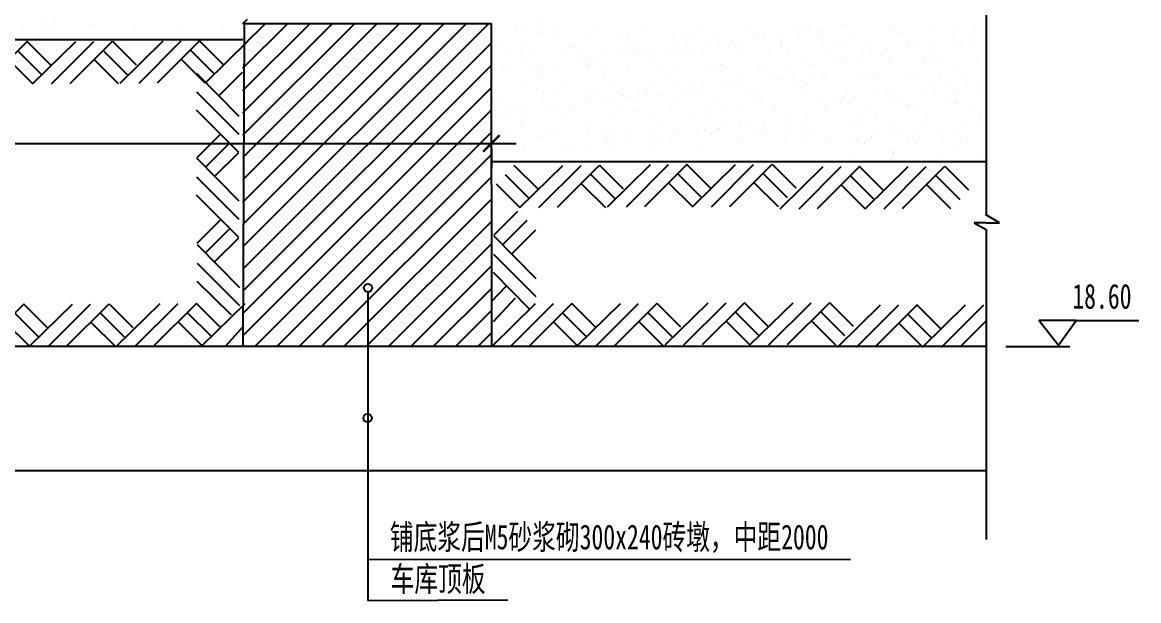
# Model space of a CAD drawing. Extents: x -1852 to 2348, y -1632 to 4031.
# Drawn here: x 686 to 2034, y 2324 to 3022 of the extents above; entities that cross this region are included whole.
import ezdxf

# ---------------------------------------------------------------- set-up
doc = ezdxf.new("R2010")
doc.units = 0
doc.header["$MEASUREMENT"] = 0
doc.layers.get('0').update_dxf_attribs({"linetype": 'CONTINUOUS'})
doc.layers.get('DEFPOINTS').update_dxf_attribs({"linetype": 'CONTINUOUS'})
for name, color, linetype in [('LEVEL', 2, 'CONTINUOUS'), ('STAIR', 140, 'CONTINUOUS'), ('TEXT', 41, 'CONTINUOUS'), ('TREE', 3, 'CONTINUOUS')]:
    doc.layers.add(name, color=color, linetype=linetype)
doc.styles.add('HZ', font='simplex.shx', dxfattribs={"width": 0.7, "bigfont": 'hztxt.shx'})
doc.styles.add('STYLE1', font='simsun.ttf', dxfattribs={"width": 0.7})
doc.styles.add('XREF1$0$STYLE3', font='simsun.ttf', dxfattribs={"width": 0.7})
doc.dimstyles.new('STANDARD-1', dxfattribs={"dimscale": 0, "dimtxt": 450, "dimasz": 300, "dimexe": 300, "dimexo": 300, "dimgap": 200, "dimtad": 1, "dimdec": 0, "dimzin": 0, "dimtxsty": 'HZ', "dimcen": 300, "dimdle": 300, "dimclrd": 40, "dimclre": 40, "dimclrt": 41, "dimazin": 3, "dimtfac": 1, "dimtdec": 0, "dimtofl": 0, "dimtmove": 0, "dimatfit": 3, "dimtvp": 1.5, "dimtolj": 1, "dimtzin": 0})

# ---------------------------------------------------------------- blocks, each defined once
blk = doc.blocks.new('DI')
at = {"layer": 'STAIR'}
for p, q in [((-51.9, -51), (0, 0)), ((-29.2, -51), (21.8, 0)), ((43.9, 0), (-7.2, -51)), ((73.4, -51), (124.4, 0)), ((146.5, 0), (95.4, -51)), ((32.8, -11.1), (61.4, -39.7)), ((72.5, -28.6), (43.9, 0)), ((50.6, -51), (102.6, 0)), ((136.2, -11.1), (164.8, -39.7)), ((175.8, -28.6), (147.2, 0)), ((21.8, -22.1), (50.4, -50.7)), ((125.2, -22.1), (153.8, -50.7))]:
    blk.add_line(p, q, dxfattribs=at)
blk = doc.blocks.new('_ARCHTICK')
at = {"color": 0, "linetype": 'BYBLOCK', "const_width": 0.15}
blk.add_lwpolyline([(-0.5, -0.5), (0.5, 0.5)], dxfattribs=at)
blk = doc.blocks.new('*D63')
at = {"color": 40, "linetype": 'BYBLOCK'}
for p, q in [((-277.5, 2876), (1282.3, 2876)), ((-247.5, 2870.1), (-247.5, 2846)), ((1252.3, 2870.1), (1252.3, 2846))]:
    blk.add_line(p, q, dxfattribs=at)
at = {"layer": 'DEFPOINTS', "color": 0, "linetype": 'BYBLOCK'}
for p in [(-247.5, 2900.1), (1252.3, 2900.1), (1252.3, 2876)]:
    blk.add_point(p, dxfattribs=at)
at = {"color": 40, "linetype": 'BYBLOCK', "xscale": 20, "yscale": 20, "zscale": 20, "rotation": 180}
blk.add_blockref('_ARCHTICK', (-247.5, 2876), dxfattribs=at)
at = {"color": 40, "linetype": 'BYBLOCK', "xscale": 20, "yscale": 20, "zscale": 20}
blk.add_blockref('_ARCHTICK', (1252.3, 2876), dxfattribs=at)
at = {"color": 41, "linetype": 'BYBLOCK', "insert": (502.4, 2911), "char_height": 30, "attachment_point": 5, "style": 'XREF1$0$STYLE3'}
blk.add_mtext('\\A1;1500', dxfattribs=at)

msp = doc.modelspace()

# ---------------------------------------------------------------- linework, layer by layer
at = {"color": 40, "linetype": 'BYBLOCK'}
for p, q in [((952.5, 3001), (-247.5, 3001)), ((1849.4, 2853.9), (1253.5, 2853.6)), ((1958.3, 2662), (2033.7, 2662)), ((1873.4, 2630.6), (1950.5, 2630.6))]:
    msp.add_line(p, q, dxfattribs=at)
msp.add_lwpolyline([(1958.3, 2662), (1913.5, 2662), (1937, 2632.3)], close=True, dxfattribs=at)
at = {"layer": 'LEVEL'}
for p, q in [((954, 3021.2), (952.5, 2631)), ((952.5, 3021), (1252.5, 3021)), ((1252.2, 3020.9), (1252.5, 2631)), ((-1174, 2631), (1849.4, 2631)), ((-1174, 2481), (1849.4, 2481))]:
    msp.add_line(p, q, dxfattribs=at)
at = {"layer": 'LEVEL', "linetype": 'CONTINUOUS'}
for centre in [(1103.4, 2701.6), (1102.9, 2544.3)]:
    msp.add_circle(centre, 5, dxfattribs=at)
at = {"layer": 'STAIR', "linetype": 'CONTINUOUS'}
for p, q in [((1849.4, 3219.7), (1849.4, 2789.6)), ((955, 3020.9), (955, 3020.9)), ((972.9, 3020.9), (972.9, 3020.9)), ((976.1, 3021.6), (976.1, 3021.6)), ((996.8, 3021.6), (996.8, 3021.6)), ((1019.1, 3020.9), (1019.1, 3020.9)), ((1039.6, 3021.6), (1039.6, 3021.6)), ((1061.9, 3020.9), (1061.9, 3020.9)), ((1083, 3021.6), (1083, 3021.6)), ((1105.4, 3020.9), (1105.4, 3020.9)), ((1123.7, 3021.6), (1123.7, 3021.6)), ((1137.5, 3021.6), (1137.5, 3021.6)), ((1146.1, 3020.9), (1146.1, 3020.9)), ((1159.8, 3020.9), (1159.8, 3020.9)), ((1167.9, 3021.6), (1167.9, 3021.6)), ((1174.4, 3021.6), (1174.4, 3021.6)), ((1182.9, 3020.9), (1182.9, 3020.9)), ((1196.7, 3020.9), (1196.7, 3020.9)), ((1204.7, 3021.6), (1204.7, 3021.6)), ((1227.1, 3020.9), (1227.1, 3020.9)), ((1243.4, 3021.6), (1243.4, 3021.6)), ((1865.7, 2780.2), (1848.6, 2790.1)), ((1849.4, 2780.2), (1835.1, 2780.2)), ((1835.1, 2780.2), (1849.4, 2772.1)), ((1849.4, 2780.2), (1865.7, 2780.2)), ((1849.4, 2772.1), (1849.4, 2397.7))]:
    msp.add_line(p, q, dxfattribs=at)
at = {"layer": 'STAIR'}
for p, q in [((952.5, 3020.7), (957.9, 3026)), ((952.5, 2993.7), (979.8, 3021)), ((952.5, 2966.8), (1006.8, 3021)), ((952.5, 2939.9), (1033.7, 3021)), ((952.5, 2912.9), (1060.6, 3021)), ((952.5, 2886), (1087.6, 3021)), ((952.5, 2859), (1114.5, 3021)), ((952.5, 2832.1), (1141.5, 3021)), ((952.5, 2805.2), (1168.4, 3021)), ((952.5, 2778.2), (1195.3, 3021)), ((952.5, 2751.3), (1222.3, 3021)), ((952.5, 2724.3), (1249.2, 3021)), ((804.3, 2948.8), (856.2, 2999.9)), ((827, 2948.8), (878, 2999.9)), ((900.1, 2999.9), (849, 2948.8)), ((928.7, 2971.2), (900.1, 2999.8)), ((906.9, 2948.8), (958.8, 2999.9)), ((952.5, 2697.4), (1252.5, 2997.4)), ((889, 2988.8), (917.6, 2960.2)), ((878, 2977.8), (906.6, 2949.1)), ((952.5, 2670.5), (1252.5, 2970.5)), ((924.2, 2934.3), (951.9, 2961.9)), ((952.5, 2643.5), (1252.5, 2943.5)), ((967, 2631), (1252.5, 2916.6)), ((993.9, 2631), (1252.5, 2889.6)), ((1020.9, 2631), (1252.5, 2862.7)), ((1308.6, 2820.9), (1280, 2849.5)), ((1286.8, 2798.5), (1338.7, 2849.5)), ((1309.5, 2798.5), (1360.5, 2849.5)), ((1382.6, 2849.5), (1331.6, 2798.5)), ((1412, 2820.9), (1383.4, 2849.5)), ((1047.8, 2631), (1252.5, 2835.7)), ((1269, 2838.5), (1297.6, 2809.9)), ((1372.4, 2838.5), (1401, 2809.9)), ((1257.9, 2827.4), (1286.5, 2798.8)), ((1361.3, 2827.4), (1389.9, 2798.8)), ((1074.7, 2631), (1252.5, 2808.8)), ((1283.9, 2793.8), (1255.3, 2765.2)), ((1101.7, 2631), (1252.5, 2781.9)), ((1295, 2782.8), (1266.4, 2754.2)), ((1255, 2764.9), (1306.1, 2713)), ((1277.4, 2743.1), (1306, 2771.7)), ((897.2, 2753.9), (948.2, 2702)), ((1128.6, 2631), (1252.5, 2754.9)), ((1255, 2742.2), (1306.1, 2691.2)), ((897.2, 2731.3), (948.2, 2680.2)), ((1155.6, 2631), (1252.5, 2728)), ((938.7, 2668.7), (897.2, 2709.2)), ((1298, 2676.2), (1255, 2720.2)), ((1182.5, 2631), (1252.5, 2701)), ((1269.8, 2703.4), (1252.4, 2685)), ((800.5, 2631.8), (852.4, 2682.8)), ((823.2, 2631.8), (874.2, 2682.9)), ((896.3, 2682.9), (845.3, 2631.8)), ((924.9, 2654.2), (896.3, 2682.8)), ((903.1, 2631.8), (955, 2682.8)), ((1281.1, 2689.1), (1254.4, 2660.4)), ((885.2, 2671.8), (913.9, 2643.2)), ((1209.4, 2631), (1252.5, 2674.1)), ((1670.3, 2630.1), (1722.2, 2681.1)), ((1692.9, 2630.1), (1744, 2681.1)), ((1766.1, 2681.1), (1715, 2630.1)), ((1755, 2670), (1783.6, 2641.4)), ((1794.6, 2652.5), (1766, 2681.1)), ((1772.8, 2630.1), (1824.7, 2681.1)), ((1795.5, 2630.1), (1846.6, 2681.1)), ((874.2, 2660.7), (902.8, 2632.1)), ((932.1, 2631.9), (953.2, 2655.5)), ((1744, 2659), (1772.6, 2630.4)), ((1849.4, 2661.8), (1817.6, 2630.1)), ((1236.4, 2631), (1252.5, 2647.2))]:
    msp.add_line(p, q, dxfattribs=at)
at = {"layer": 'TEXT', "linetype": 'CONTINUOUS'}
for p, q in [((1103.1, 2698.1), (1103.1, 2323.9)), ((1103.1, 2373.9), (1685.8, 2373.7)), ((1103.1, 2323.9), (1272, 2324.9))]:
    msp.add_line(p, q, dxfattribs=at)
at = {"layer": 'TREE', "linetype": 'CONTINUOUS'}
for p, q in [((715.2, 3019.5), (715.2, 3019.5)), ((715.8, 3021.9), (715.8, 3021.9)), ((725.6, 3020.8), (725.6, 3020.8)), ((877, 3019.4), (877, 3019.4)), ((877, 3019.3), (877, 3019.3)), ((929.3, 3020), (929.3, 3020)), ((1309.5, 3020.4), (1309.5, 3020.4)), ((1624.7, 3018.5), (1624.7, 3018.5)), ((1733.2, 3019), (1733.2, 3019)), ((1785.5, 3019.6), (1785.5, 3019.6)), ((1836.7, 3019.4), (1836.7, 3019.4)), ((688, 3015.9), (688, 3015.9)), ((719.4, 3016.9), (719.4, 3016.9)), ((771.8, 3017.6), (771.8, 3017.6)), ((822.9, 3017.4), (822.9, 3017.4)), ((1282.9, 3016.9), (1282.9, 3016.9)), ((1293.3, 3018.3), (1293.3, 3018.3)), ((1313.1, 3007.1), (1313.1, 3007.1)), ((1313.3, 3018), (1313.3, 3018)), ((1326.1, 3012), (1326.1, 3012)), ((1329.8, 3008.6), (1329.8, 3008.6)), ((1365.5, 3007.8), (1365.5, 3007.8)), ((1375.5, 3018.1), (1375.5, 3018.1)), ((1407.3, 3010.2), (1407.3, 3010.2)), ((1416.6, 3007.5), (1416.6, 3007.5)), ((1437.8, 3018.2), (1437.8, 3018.2)), ((1470.6, 3009.5), (1470.6, 3009.5)), ((1487.3, 3009.5), (1487.3, 3009.5)), ((1491, 3006.1), (1491, 3006.1)), ((1500.1, 3018.3), (1500.1, 3018.3)), ((1523, 3010.1), (1523, 3010.1)), ((1562.4, 3018.4), (1562.4, 3018.4)), ((1568.5, 3007.7), (1568.5, 3007.7)), ((1574.2, 3009.9), (1574.2, 3009.9)), ((1597.2, 3006.5), (1597.2, 3006.5)), ((1624.3, 3010.1), (1624.3, 3010.1)), ((1628.2, 3011.8), (1628.2, 3011.8)), ((1634.7, 3011.5), (1634.7, 3011.5)), ((1648.6, 3007), (1648.6, 3007)), ((1651, 3013.6), (1651, 3013.6)), ((1679.2, 3017), (1679.2, 3017)), ((1684.5, 3007.4), (1684.5, 3007.4)), ((1731.8, 3016.1), (1731.8, 3016.1)), ((1735.5, 3012.7), (1735.5, 3012.7)), ((1746.8, 3007.5), (1746.8, 3007.5)), ((1809.1, 3007.6), (1809.1, 3007.6)), ((1813, 3014.3), (1813, 3014.3)), ((690.6, 3001.3), (690.6, 3001.3)), ((698.7, 2995.6), (698.7, 2995.6)), ((704.6, 2997), (704.6, 2997)), ((706.8, 3003.5), (706.8, 3003.5)), ((1266, 2994.4), (1266, 2994.4)), ((1290.6, 2992.6), (1290.6, 2992.6)), ((1347.2, 2992.6), (1347.2, 2992.6)), ((1352.9, 2992.7), (1352.9, 2992.7)), ((1415.2, 2992.8), (1415.2, 2992.8)), ((1427.2, 2991.9), (1427.2, 2991.9)), ((1477.5, 2992.9), (1477.5, 2992.9)), ((1489.5, 2992.3), (1489.5, 2992.3)), ((1516.7, 2995.9), (1516.7, 2995.9)), ((1527.1, 2997.3), (1527.1, 2997.3)), ((1539.8, 2993.1), (1539.8, 2993.1)), ((1543.3, 2999.4), (1543.3, 2999.4)), ((1570.5, 3003), (1570.5, 3003)), ((1580.9, 3004.4), (1580.9, 3004.4)), ((1602, 2993.2), (1602, 2993.2)), ((1602.4, 2992), (1602.4, 2992)), ((1652.2, 3003.7), (1652.2, 3003.7)), ((1653.6, 2991.8), (1653.6, 2991.8)), ((1671.7, 2998.5), (1671.7, 2998.5)), ((1675.4, 2995.2), (1675.4, 2995.2)), ((1707.4, 2999.2), (1707.4, 2999.2)), ((1752.9, 2996.8), (1752.9, 2996.8)), ((1754.9, 2992), (1754.9, 2992)), ((1758.6, 2998.9), (1758.6, 2998.9)), ((1765.3, 2993.4), (1765.3, 2993.4)), ((1781.5, 2995.6), (1781.5, 2995.6)), ((1808.7, 2999.1), (1808.7, 2999.1)), ((1812.6, 3000.9), (1812.6, 3000.9)), ((1819.1, 3000.5), (1819.1, 3000.5)), ((1833, 2996.1), (1833, 2996.1)), ((1835.4, 3002.6), (1835.4, 3002.6)), ((1836.6, 2992.7), (1836.6, 2992.7)), ((1269.7, 2991), (1269.7, 2991)), ((1287.3, 2987.3), (1287.3, 2987.3)), ((1299.1, 2987.2), (1299.1, 2987.2)), ((1338.5, 2987.1), (1338.5, 2987.1)), ((1361.3, 2987.3), (1361.3, 2987.3)), ((1381.8, 2978.2), (1381.8, 2978.2)), ((1392.5, 2989), (1392.5, 2989)), ((1409, 2981.7), (1409, 2981.7)), ((1419.4, 2983.1), (1419.4, 2983.1)), ((1423.6, 2987.5), (1423.6, 2987.5)), ((1430.9, 2988.6), (1430.9, 2988.6)), ((1435.7, 2985.2), (1435.7, 2985.2)), ((1444.9, 2989.7), (1444.9, 2989.7)), ((1462.8, 2988.8), (1462.8, 2988.8)), ((1473.2, 2990.2), (1473.2, 2990.2)), ((1485.9, 2987.6), (1485.9, 2987.6)), ((1496, 2989.4), (1496, 2989.4)), ((1508.4, 2990.2), (1508.4, 2990.2)), ((1548.2, 2987.7), (1548.2, 2987.7)), ((1550, 2991.4), (1550, 2991.4)), ((1588.4, 2989.5), (1588.4, 2989.5)), ((1592.1, 2986.1), (1592.1, 2986.1)), ((1610.5, 2987.8), (1610.5, 2987.8)), ((1661.9, 2982), (1661.9, 2982)), ((1673.9, 2981.4), (1673.9, 2981.4)), ((1680.4, 2978.5), (1680.4, 2978.5)), ((1692.8, 2979.2), (1692.8, 2979.2)), ((1701, 2985), (1701, 2985)), ((1711.5, 2986.3), (1711.5, 2986.3)), ((1724.1, 2982.1), (1724.1, 2982.1)), ((1727.7, 2988.5), (1727.7, 2988.5)), ((1734.4, 2980.4), (1734.4, 2980.4)), ((1772.8, 2978.5), (1772.8, 2978.5)), ((1786.4, 2982.2), (1786.4, 2982.2)), ((1786.8, 2981.1), (1786.8, 2981.1)), ((1837.9, 2980.9), (1837.9, 2980.9)), ((1267.1, 2967.8), (1267.1, 2967.8)), ((1287, 2975.1), (1287, 2975.1)), ((1301.3, 2967.6), (1301.3, 2967.6)), ((1311.7, 2968.9), (1311.7, 2968.9)), ((1314.4, 2968.6), (1314.4, 2968.6)), ((1328, 2971.1), (1328, 2971.1)), ((1329.4, 2967.9), (1329.4, 2967.9)), ((1355.1, 2974.6), (1355.1, 2974.6)), ((1365.6, 2976), (1365.6, 2976)), ((1366.7, 2969.2), (1366.7, 2969.2)), ((1367.1, 2974.4), (1367.1, 2974.4)), ((1370.8, 2971), (1370.8, 2971)), ((1391.7, 2968), (1391.7, 2968)), ((1417.9, 2969), (1417.9, 2969)), ((1448.3, 2972.6), (1448.3, 2972.6)), ((1454, 2968.1), (1454, 2968.1)), ((1471.9, 2970.9), (1471.9, 2970.9)), ((1516.3, 2968.2), (1516.3, 2968.2)), ((1524.3, 2971.6), (1524.3, 2971.6)), ((1528.3, 2971.9), (1528.3, 2971.9)), ((1532, 2968.6), (1532, 2968.6)), ((1575.4, 2971.3), (1575.4, 2971.3)), ((1578.6, 2968.3), (1578.6, 2968.3)), ((1609.5, 2970.2), (1609.5, 2970.2)), ((1629.4, 2973.3), (1629.4, 2973.3)), ((1640.8, 2968.5), (1640.8, 2968.5)), ((1670.3, 2976.6), (1670.3, 2976.6)), ((1732.6, 2976.7), (1732.6, 2976.7)), ((1776.5, 2975.2), (1776.5, 2975.2)), ((1794.9, 2976.8), (1794.9, 2976.8)), ((1274.1, 2964), (1274.1, 2964)), ((1307, 2956.8), (1307, 2956.8)), ((1310.6, 2953.5), (1310.6, 2953.5)), ((1388.2, 2955.1), (1388.2, 2955.1)), ((1446.1, 2951.1), (1446.1, 2951.1)), ((1468.2, 2954.4), (1468.2, 2954.4)), ((1551.3, 2952.8), (1551.3, 2952.8)), ((1588.9, 2953.6), (1588.9, 2953.6)), ((1599.3, 2955), (1599.3, 2955)), ((1603.7, 2953.5), (1603.7, 2953.5)), ((1615.6, 2957.1), (1615.6, 2957.1)), ((1629.4, 2951.9), (1629.4, 2951.9)), ((1642.8, 2960.7), (1642.8, 2960.7)), ((1653.2, 2962.1), (1653.2, 2962.1)), ((1654.8, 2953.3), (1654.8, 2953.3)), ((1700.7, 2957.3), (1700.7, 2957.3)), ((1708.6, 2960.6), (1708.6, 2960.6)), ((1712.7, 2961), (1712.7, 2961)), ((1716.4, 2957.6), (1716.4, 2957.6)), ((1759.8, 2960.4), (1759.8, 2960.4)), ((1762.9, 2957.4), (1762.9, 2957.4)), ((1793.9, 2959.2), (1793.9, 2959.2)), ((1813.8, 2962.3), (1813.8, 2962.3)), ((1825.2, 2957.5), (1825.2, 2957.5)), ((1837.6, 2951.1), (1837.6, 2951.1)), ((1288.6, 2948.8), (1288.6, 2948.8)), ((1306.8, 2942.5), (1306.8, 2942.5)), ((1339.8, 2948.5), (1339.8, 2948.5)), ((1369.1, 2942.6), (1369.1, 2942.6)), ((1393.8, 2950.5), (1393.8, 2950.5)), ((1431.3, 2942.7), (1431.3, 2942.7)), ((1471.9, 2951), (1471.9, 2951)), ((1481.3, 2939.5), (1481.3, 2939.5)), ((1491.7, 2940.8), (1491.7, 2940.8)), ((1493.6, 2942.9), (1493.6, 2942.9)), ((1497.3, 2950.9), (1497.3, 2950.9)), ((1507.9, 2943), (1507.9, 2943)), ((1535.1, 2946.6), (1535.1, 2946.6)), ((1545.5, 2947.9), (1545.5, 2947.9)), ((1555.9, 2943), (1555.9, 2943)), ((1564.3, 2937.6), (1564.3, 2937.6)), ((1618.2, 2943.1), (1618.2, 2943.1)), ((1626.6, 2937.7), (1626.6, 2937.7)), ((1633.1, 2948.5), (1633.1, 2948.5)), ((1681.7, 2939.9), (1681.7, 2939.9)), ((1735.7, 2941.9), (1735.7, 2941.9)), ((1773.3, 2942.7), (1773.3, 2942.7)), ((1783.7, 2944.1), (1783.7, 2944.1)), ((1788, 2942.6), (1788, 2942.6)), ((1800, 2946.2), (1800, 2946.2)), ((1813.8, 2941), (1813.8, 2941)), ((1817.5, 2937.6), (1817.5, 2937.6)), ((1827.2, 2949.8), (1827.2, 2949.8)), ((1839.2, 2942.3), (1839.2, 2942.3)), ((1261.6, 2928.1), (1261.6, 2928.1)), ((1315.2, 2937.1), (1315.2, 2937.1)), ((1315.6, 2930), (1315.6, 2930)), ((1328, 2937.5), (1328, 2937.5)), ((1368, 2930.7), (1368, 2930.7)), ((1373.6, 2925.3), (1373.6, 2925.3)), ((1377.5, 2937.3), (1377.5, 2937.3)), ((1384, 2926.7), (1384, 2926.7)), ((1400.3, 2928.8), (1400.3, 2928.8)), ((1408.1, 2936.8), (1408.1, 2936.8)), ((1411.8, 2933.5), (1411.8, 2933.5)), ((1419.1, 2930.4), (1419.1, 2930.4)), ((1427.4, 2932.4), (1427.4, 2932.4)), ((1437.8, 2933.7), (1437.8, 2933.7)), ((1439.8, 2937.4), (1439.8, 2937.4)), ((1454.1, 2935.9), (1454.1, 2935.9)), ((1473.2, 2932.4), (1473.2, 2932.4)), ((1489.3, 2935.1), (1489.3, 2935.1)), ((1502.1, 2937.5), (1502.1, 2937.5)), ((1525.5, 2933.1), (1525.5, 2933.1)), ((1569.3, 2934.4), (1569.3, 2934.4)), ((1573, 2931), (1573, 2931)), ((1576.7, 2932.8), (1576.7, 2932.8)), ((1630.7, 2934.8), (1630.7, 2934.8)), ((1650.5, 2932.6), (1650.5, 2932.6)), ((1665.6, 2928.5), (1665.6, 2928.5)), ((1676.1, 2929.9), (1676.1, 2929.9)), ((1678, 2931.9), (1678, 2931.9)), ((1686.4, 2926.5), (1686.4, 2926.5)), ((1692.3, 2932), (1692.3, 2932)), ((1719.5, 2935.6), (1719.5, 2935.6)), ((1729.9, 2937), (1729.9, 2937)), ((1740.3, 2932), (1740.3, 2932)), ((1748.7, 2926.6), (1748.7, 2926.6)), ((1802.6, 2932.1), (1802.6, 2932.1)), ((1811, 2926.8), (1811, 2926.8)), ((1265.9, 2911.1), (1265.9, 2911.1)), ((1267.9, 2920), (1267.9, 2920)), ((1276.3, 2912.5), (1276.3, 2912.5)), ((1283.3, 2917.7), (1283.3, 2917.7)), ((1292.6, 2914.6), (1292.6, 2914.6)), ((1319.8, 2918.2), (1319.8, 2918.2)), ((1330.2, 2919.6), (1330.2, 2919.6)), ((1345.6, 2917.8), (1345.6, 2917.8)), ((1346.4, 2921.7), (1346.4, 2921.7)), ((1347.9, 2919.3), (1347.9, 2919.3)), ((1351.6, 2915.9), (1351.6, 2915.9)), ((1395, 2911.9), (1395, 2911.9)), ((1407.9, 2917.9), (1407.9, 2917.9)), ((1429.2, 2917.5), (1429.2, 2917.5)), ((1447.4, 2912.6), (1447.4, 2912.6)), ((1470.1, 2918), (1470.1, 2918)), ((1498.5, 2912.4), (1498.5, 2912.4)), ((1509.2, 2916.8), (1509.2, 2916.8)), ((1512.9, 2913.4), (1512.9, 2913.4)), ((1532.4, 2918.1), (1532.4, 2918.1)), ((1552.6, 2914.3), (1552.6, 2914.3)), ((1590.4, 2915.1), (1590.4, 2915.1)), ((1594.7, 2918.3), (1594.7, 2918.3)), ((1656.1, 2914.7), (1656.1, 2914.7)), ((1657, 2918.4), (1657, 2918.4)), ((1673.7, 2924.1), (1673.7, 2924.1)), ((1709.9, 2922.1), (1709.9, 2922.1)), ((1753.7, 2923.4), (1753.7, 2923.4)), ((1757.4, 2920), (1757.4, 2920)), ((1761.1, 2921.9), (1761.1, 2921.9)), ((1815.1, 2923.8), (1815.1, 2923.8)), ((1834.9, 2921.7), (1834.9, 2921.7)), ((1287.8, 2901.7), (1287.8, 2901.7)), ((1289.9, 2910.2), (1289.9, 2910.2)), ((1291.5, 2898.3), (1291.5, 2898.3)), ((1341, 2910), (1341, 2910)), ((1369, 2900), (1369, 2900)), ((1530.3, 2897.5), (1530.3, 2897.5)), ((1553.5, 2897.2), (1553.5, 2897.2)), ((1563.9, 2898.6), (1563.9, 2898.6)), ((1580.2, 2900.7), (1580.2, 2900.7)), ((1607.4, 2904.3), (1607.4, 2904.3)), ((1634, 2907.8), (1634, 2907.8)), ((1682.9, 2901.4), (1682.9, 2901.4)), ((1693.6, 2905.9), (1693.6, 2905.9)), ((1697.3, 2902.5), (1697.3, 2902.5)), ((1716.8, 2907.2), (1716.8, 2907.2)), ((1737, 2903.4), (1737, 2903.4)), ((1774.8, 2904.1), (1774.8, 2904.1)), ((1779.1, 2907.3), (1779.1, 2907.3)), ((1840.5, 2903.8), (1840.5, 2903.8)), ((1841.4, 2907.4), (1841.4, 2907.4)), ((1262.9, 2889.5), (1262.9, 2889.5)), ((1269.1, 2886.9), (1269.1, 2886.9)), ((1316.9, 2891.5), (1316.9, 2891.5)), ((1331.4, 2887.1), (1331.4, 2887.1)), ((1369.2, 2892.2), (1369.2, 2892.2)), ((1385.2, 2892.5), (1385.2, 2892.5)), ((1393.6, 2887.2), (1393.6, 2887.2)), ((1420.4, 2891.9), (1420.4, 2891.9)), ((1447.5, 2892.7), (1447.5, 2892.7)), ((1452.8, 2895.9), (1452.8, 2895.9)), ((1456.3, 2884.4), (1456.3, 2884.4)), ((1472.5, 2886.5), (1472.5, 2886.5)), ((1474.4, 2893.9), (1474.4, 2893.9)), ((1499.7, 2890.1), (1499.7, 2890.1)), ((1509.8, 2892.8), (1509.8, 2892.8)), ((1510.1, 2891.5), (1510.1, 2891.5)), ((1518.2, 2887.4), (1518.2, 2887.4)), ((1526.4, 2893.6), (1526.4, 2893.6)), ((1526.8, 2894.5), (1526.8, 2894.5)), ((1572.1, 2892.9), (1572.1, 2892.9)), ((1577.9, 2894.3), (1577.9, 2894.3)), ((1580.5, 2887.5), (1580.5, 2887.5)), ((1610.3, 2896.8), (1610.3, 2896.8)), ((1614, 2893.4), (1614, 2893.4)), ((1632, 2896.2), (1632, 2896.2)), ((1634.3, 2893), (1634.3, 2893)), ((1642.8, 2887.6), (1642.8, 2887.6)), ((1714.7, 2886.5), (1714.7, 2886.5)), ((1737.9, 2886.2), (1737.9, 2886.2)), ((1748.3, 2887.6), (1748.3, 2887.6)), ((1764.6, 2889.8), (1764.6, 2889.8)), ((1791.8, 2893.3), (1791.8, 2893.3)), ((1794.7, 2885.9), (1794.7, 2885.9)), ((1816.3, 2885.3), (1816.3, 2885.3)), ((1818.4, 2896.8), (1818.4, 2896.8)), ((1291.1, 2871.7), (1291.1, 2871.7)), ((1308.9, 2882.4), (1308.9, 2882.4)), ((1342.3, 2871.5), (1342.3, 2871.5)), ((1364.9, 2872.4), (1364.9, 2872.4)), ((1388.9, 2881.7), (1388.9, 2881.7)), ((1392, 2875.9), (1392, 2875.9)), ((1392.6, 2878.3), (1392.6, 2878.3)), ((1396.3, 2873.4), (1396.3, 2873.4)), ((1402.4, 2877.3), (1402.4, 2877.3)), ((1418.7, 2879.4), (1418.7, 2879.4)), ((1445.9, 2883), (1445.9, 2883)), ((1448.6, 2874.1), (1448.6, 2874.1)), ((1470.2, 2879.9), (1470.2, 2879.9)), ((1499.8, 2873.8), (1499.8, 2873.8)), ((1550.2, 2879.3), (1550.2, 2879.3)), ((1553.8, 2875.8), (1553.8, 2875.8)), ((1553.9, 2875.9), (1553.9, 2875.9)), ((1606.2, 2876.4), (1606.2, 2876.4)), ((1631.4, 2877.5), (1631.4, 2877.5)), ((1657.3, 2876.2), (1657.3, 2876.2)), ((1658.8, 2882.9), (1658.8, 2882.9)), ((1684.1, 2879.2), (1684.1, 2879.2)), ((1694.2, 2881.8), (1694.2, 2881.8)), ((1694.5, 2880.5), (1694.5, 2880.5)), ((1702.6, 2876.5), (1702.6, 2876.5)), ((1710.8, 2882.7), (1710.8, 2882.7)), ((1711.2, 2883.6), (1711.2, 2883.6)), ((1756.4, 2881.9), (1756.4, 2881.9)), ((1762.3, 2883.3), (1762.3, 2883.3)), ((1764.9, 2876.6), (1764.9, 2876.6)), ((1798.4, 2882.5), (1798.4, 2882.5)), ((1818.7, 2882.1), (1818.7, 2882.1)), ((1827.2, 2876.7), (1827.2, 2876.7)), ((1348.6, 2870.2), (1348.6, 2870.2)), ((1684.2, 2862.9), (1684.2, 2862.9)), ((1734.6, 2868.3), (1734.6, 2868.3)), ((1738.2, 2864.8), (1738.2, 2864.8)), ((1738.3, 2864.9), (1738.3, 2864.9)), ((1790.6, 2865.5), (1790.6, 2865.5)), ((1815.8, 2866.5), (1815.8, 2866.5)), ((1841.7, 2865.2), (1841.7, 2865.2))]:
    msp.add_line(p, q, dxfattribs=at)

# ---------------------------------------------------------------- block references
at = {"layer": 'STAIR'}
for p in [(648, 2999), (1444.5, 2850.5), (1652.9, 2848), (644.2, 2682), (1305.4, 2682.7), (1513.8, 2683.6)]:
    msp.add_blockref('DI', p, dxfattribs=at)
at = {"layer": 'STAIR', "rotation": 270}
msp.add_blockref('DI', (947.3, 2909.1), dxfattribs=at)

# ---------------------------------------------------------------- texts
at = {"color": 41, "linetype": 'BYBLOCK', "insert": (1989.3, 2691.2), "char_height": 30, "attachment_point": 5, "style": 'XREF1$0$STYLE3'}
msp.add_mtext('18.60', dxfattribs=at)
at = {"layer": 'TEXT', "linetype": 'CONTINUOUS', "style": 'STYLE1', "width": 0.7}
for s, p in [('铺底浆后M5砂浆砌300x240砖墩，中距2000', (1129.8, 2385.8)), ('车库顶板', (1130.7, 2335.2))]:
    msp.add_text(s, height=30, dxfattribs=at).set_placement(p)

# ---------------------------------------------------------------- dimensions: what is measured, and where the dimension line sits
at = {"layer": 'TEXT', "linetype": 'CONTINUOUS'}
dim = msp.add_linear_dim(base=(1252.3, 2876), p1=(-247.5, 2900.1), p2=(1252.3, 2900.1), dimstyle='STANDARD-1', override={"dimscale": 1, "dimtxt": 30, "dimasz": 20, "dimexe": 30, "dimexo": 30, "dimgap": 20, "dimtxsty": 'XREF1$0$STYLE3', "dimblk1": 'ARCHTICK', "dimblk2": 'ARCHTICK', "dimsah": 1, "dimcen": 30, "dimdle": 30}, dxfattribs=at)
dim.commit()
dim.dimension.update_dxf_attribs({"geometry": '*D63', "text_midpoint": (502.4, 2911)})

doc.saveas('drawing.dxf')
